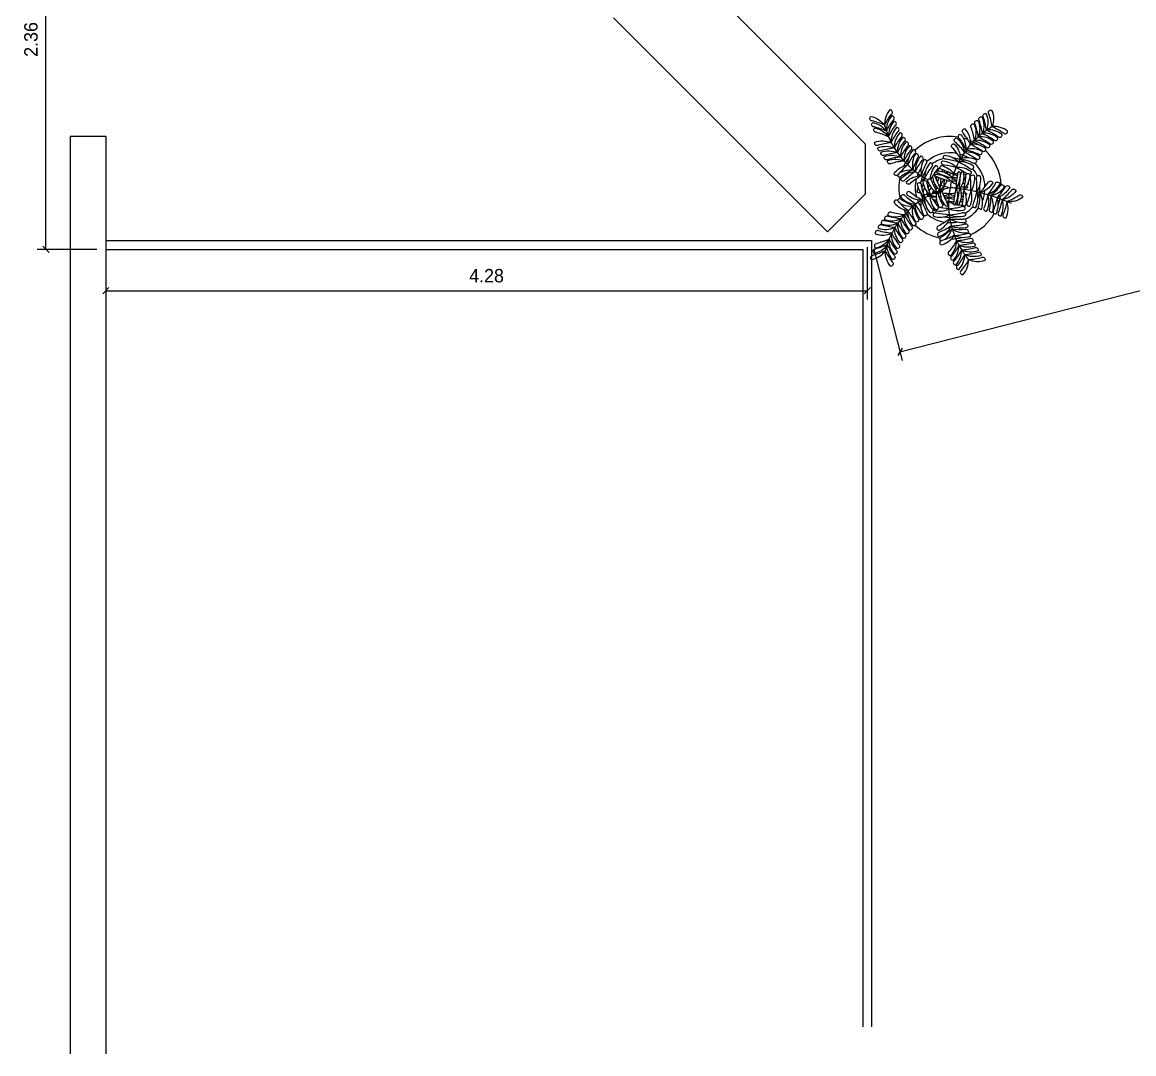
# Model space of a CAD drawing. Header units: millimetres. Extents: x 290.7 to 367.8, y 729.2 to 750.9.
# Drawn here: x 355.29 to 361.53, y 738.28 to 744.07 of the extents above; entities that cross this region are included whole.
import ezdxf

# ---------------------------------------------------------------- set-up
doc = ezdxf.new("R2010")
doc.units = ezdxf.units.MM
doc.header["$PDMODE"] = 35
for name, color, linetype in [('cota', 24, 'Continuous'), ('LAYOUT', 4, 'Continuous'), ('VEGET', 64, 'Continuous'), ('VEGET_I', 62, 'Continuous')]:
    doc.layers.add(name, color=color, linetype=linetype)
doc.styles.add('STYLUS', font='stylu.ttf')
doc.dimstyles.new('DIM50', dxfattribs={"dimscale": 0.5, "dimtxt": 0.15, "dimasz": 0.07, "dimexe": 0.1, "dimexo": 0.1, "dimgap": 0.09, "dimtad": 1, "dimzin": 4, "dimdsep": 46, "dimtxsty": 'STYLUS', "dimblk1": 'OBLIQUE', "dimblk2": 'OBLIQUE', "dimsah": 1, "dimcen": 0.09, "dimclrd": 24, "dimclre": 24, "dimclrt": 2, "dimadec": 0, "dimazin": 0, "dimtfac": 1, "dimtmove": 2, "dimatfit": 3, "dimldrblk": 'OBLIQUE', "dimfxl": 0, "dimtolj": 1, "dimtzin": 0, "dimarcsym": 0})

# ---------------------------------------------------------------- blocks, each defined once
blk = doc.blocks.new('VASO PLANTA')
at = {"layer": 'VEGET'}
for points in [[(-0.3508, 0.3583, -0.044205), (-0.3757, 0.4276, 0.765812), (-0.4, 0.4349, 0.192696)], [(0.3543, 0.3574, 0.044205), (0.3794, 0.4266, -0.765812), (0.4037, 0.4338, -0.192696)], [(-0.2848, 0.3352, -0.044205), (-0.3097, 0.4045, 0.765812), (-0.334, 0.4117, 0.192696)], [(-0.2524, 0.3218, -0.044205), (-0.2385, 0.3941, 0.765812), (-0.2557, 0.4127, 0.192696)], [(-0.2204, 0.3042, -0.044205), (-0.2065, 0.3765, 0.765812), (-0.2237, 0.3952, 0.192696)], [(-0.196, 0.2867, -0.044205), (-0.1821, 0.359, 0.765812), (-0.1993, 0.3776, 0.192696)], [(0.1996, 0.286, 0.044205), (0.1859, 0.3584, -0.765812), (0.2031, 0.3769, -0.192696)], [(0.2254, 0.3028, 0.044205), (0.2117, 0.3751, -0.765812), (0.2289, 0.3937, -0.192696)], [(0.2558, 0.3211, 0.044205), (0.2421, 0.3934, -0.765812), (0.2593, 0.412, -0.192696)], [(0.2898, 0.3355, 0.044205), (0.3149, 0.4048, -0.765812), (0.3392, 0.412, -0.192696)], [(0.3205, 0.3472, 0.044205), (0.3456, 0.4164, -0.765812), (0.3699, 0.4236, -0.192696)], [(-0.3508, 0.3583, 0.044205), (-0.4129, 0.3188, -0.765812), (-0.4366, 0.328, -0.192696)], [(-0.2845, 0.3362, 0.044205), (-0.3466, 0.2967, -0.765812), (-0.3702, 0.3059, -0.192696)], [(-0.2524, 0.3218, 0.044205), (-0.3146, 0.2823, -0.765812), (-0.3382, 0.2914, -0.192696)], [(-0.172, 0.2685, -0.044205), (-0.1581, 0.3407, 0.765812), (-0.1753, 0.3594, 0.192696)], [(-0.1496, 0.2495, -0.044205), (-0.1357, 0.3218, 0.765812), (-0.1529, 0.3404, 0.192696)], [(0.1528, 0.2491, 0.044205), (0.1391, 0.3214, -0.765812), (0.1563, 0.34, -0.192696)], [(0.1753, 0.268, 0.044205), (0.1615, 0.3403, -0.765812), (0.1788, 0.3589, -0.192696)], [(0.2558, 0.3211, -0.044205), (0.3178, 0.2814, 0.765812), (0.3415, 0.2905, 0.192696)], [(0.2898, 0.3355, -0.044205), (0.3519, 0.2959, 0.765812), (0.3755, 0.305, 0.192696)], [(0.3205, 0.3472, -0.044205), (0.3825, 0.3075, 0.765812), (0.4062, 0.3166, 0.192696)], [(0.3543, 0.3574, -0.044205), (0.4163, 0.3177, 0.765812), (0.44, 0.3268, 0.192696)], [(-0.2204, 0.3042, 0.044205), (-0.2825, 0.2647, -0.765812), (-0.3062, 0.2739, -0.192696)], [(-0.196, 0.2867, 0.044205), (-0.2581, 0.2472, -0.765812), (-0.2818, 0.2563, -0.192696)], [(0.1996, 0.286, -0.044205), (0.2616, 0.2464, 0.765812), (0.2853, 0.2554, 0.192696)], [(0.2254, 0.3028, -0.044205), (0.2874, 0.2631, 0.765812), (0.3111, 0.2722, 0.192696)], [(-0.1496, 0.2495, 0.044205), (-0.2117, 0.21, -0.765812), (-0.2354, 0.2191, -0.192696)], [(0.1528, 0.2491, -0.044205), (0.2148, 0.2094, 0.765812), (0.2385, 0.2185, 0.192696)], [(-0.2956, -0.0431, -0.044205), (-0.3563, -0.0014, 0.765812), (-0.3803, -0.0097, 0.192696)], [(-0.374, -0.0884, -0.044205), (-0.4347, -0.0467, 0.765812), (-0.4586, -0.055, 0.192696)], [(-0.3483, -0.0712, -0.044205), (-0.409, -0.0295, 0.765812), (-0.4329, -0.0378, 0.192696)], [(-0.322, -0.0566, -0.044205), (-0.3827, -0.0149, 0.765812), (-0.4066, -0.0232, 0.192696)], [(-0.2956, -0.0431, 0.044205), (-0.2843, -0.1159, -0.765812), (-0.3021, -0.1339, -0.192696)], [(-0.4029, -0.1104, -0.044205), (-0.4636, -0.0687, 0.765812), (-0.4875, -0.077, 0.192696)], [(-0.4029, -0.1104, 0.044205), (-0.3916, -0.1831, -0.765812), (-0.4094, -0.2011, -0.192696)], [(-0.374, -0.0884, 0.044205), (-0.3626, -0.1612, -0.765812), (-0.3805, -0.1792, -0.192696)], [(-0.3483, -0.0712, 0.044205), (-0.3369, -0.144, -0.765812), (-0.3548, -0.162, -0.192696)], [(0.2663, -0.1467, -0.044205), (0.2297, -0.2107, 0.765812), (0.24, -0.2338, 0.192696)], [(0.2663, -0.1467, 0.044205), (0.3379, -0.1295, -0.765812), (0.3573, -0.1457, -0.192696)], [(0.2861, -0.1687, 0.044205), (0.3577, -0.1514, -0.765812), (0.3771, -0.1677, -0.192696)], [(0.3054, -0.1918, 0.044205), (0.377, -0.1745, -0.765812), (0.3964, -0.1908, -0.192696)], [(0.3054, -0.1918, -0.044205), (0.2689, -0.2557, 0.765812), (0.2791, -0.2789, 0.192696)], [(0.3241, -0.2153, -0.044205), (0.2876, -0.2792, 0.765812), (0.2978, -0.3024, 0.192696)], [(0.3431, -0.2465, -0.044205), (0.3066, -0.3104, 0.765812), (0.3168, -0.3336, 0.192696)], [(0.3241, -0.2153, 0.044205), (0.3957, -0.198, -0.765812), (0.4151, -0.2143, -0.192696)], [(0.3431, -0.2465, 0.044205), (0.4147, -0.2292, -0.765812), (0.4341, -0.2455, -0.192696)], [(-0.0781, -0.3273, -0.044205), (-0.1486, -0.3063, 0.765812), (-0.1689, -0.3216, 0.192696)], [(-0.0672, -0.3003, -0.044205), (-0.1378, -0.2794, 0.765812), (-0.158, -0.2946, 0.192696)], [(-0.0672, -0.3003, 0.044205), (-0.016, -0.3532, -0.765812), (-0.0202, -0.3782, -0.192696)], [(-0.0781, -0.3273, 0.044205), (-0.0449, -0.393, -0.765812), (-0.0563, -0.4156, -0.192696)]]:
    blk.add_lwpolyline(points, format="xyb", close=True, dxfattribs=at)
for points in [[(-0.3169, 0.3478, -0.041958), (-0.3403, 0.4136, 0.765812), (-0.3645, 0.4209, 0.173473), (-0.3226, 0.3499, -0.044205)], [(-0.3149, 0.3473, 0.04372), (-0.3763, 0.3082, -0.765812), (-0.4, 0.3173, -0.188525), (-0.3162, 0.3477, 0.044205)], [(-0.1715, 0.268, 0.043736), (-0.233, 0.2289, -0.765812), (-0.2566, 0.2381, -0.190158), (-0.172, 0.2685, 0.044205)], [(-0.0685, 0.2868, 0.561777), (-0.0781, 0.3071, 0.142414), (-0.1193, 0.2525, -0.044205)], [(-0.0596, 0.2725, 0.362814), (-0.0685, 0.2868, 0.192696)], [(0.0629, 0.2724, -0.38977), (0.073, 0.287, -0.192696)], [(0.1004, 0.2614, 0.017186), (0.0793, 0.2808, -0.765812), (0.0834, 0.3058, -0.142118), (0.1244, 0.2513, 0.044205)], [(0.0867, 0.2743, -0.023028), (0.092, 0.2644, 0.044205)], [(0.1748, 0.2676, -0.043736), (0.2361, 0.2283, 0.765812), (0.2598, 0.2374, 0.190158), (0.1753, 0.268, -0.044205)], [(-0.2079, 0.1888, -0.217014), (-0.2114, 0.1991, -0.101631), (-0.1686, 0.2235, 0.044205)], [(0.2124, 0.1867, 0.231781), (0.2164, 0.1975, 0.103844), (0.1727, 0.2224, -0.044205)], [(-0.2974, 0.0457, 0.561777), (-0.3198, 0.045, 0.142414), (-0.2863, -0.0146, -0.044205)], [(-0.2807, 0.0481, 0.362814), (-0.2974, 0.0457, 0.192696)], [(-0.2857, 0.0109, -0.009373), (-0.291, 0.0256, 0.765812)], [(-0.291, 0.0256, 0.019255), (-0.2851, 0.0182, -0.044205)], [(-0.3214, -0.0562, 0.043736), (-0.3101, -0.1282, -0.765812), (-0.328, -0.1462, -0.190158), (-0.322, -0.0566, 0.044205)], [(0.2783, -0.0857, 0.019255), (0.2865, -0.0809, 0.293091), (0.2996, -0.0644, 0.362814), (0.2849, -0.0562, -0.044205)], [(-0.2633, -0.1213, -0.217014), (-0.2742, -0.1203, -0.101631), (-0.2794, -0.0714, 0.044205)], [(0.2705, -0.1097, 0.026609), (0.307, -0.0845, -0.765812), (0.3307, -0.0936, -0.150529), (0.265, -0.1233, 0.044205)], [(0.2082, -0.2083, 0.217014), (0.2187, -0.2112, 0.101631), (0.2411, -0.1674, -0.044205)], [(0.2857, -0.1682, -0.043736), (0.2494, -0.2314, 0.765812), (0.2597, -0.2546, 0.190158), (0.2861, -0.1687, -0.044205)], [(-0.1459, -0.2557, 0.217014), (-0.1463, -0.2666, 0.101631), (-0.0985, -0.2783, -0.044205)], [(-0.0304, -0.2944, 0.024087), (0.002, -0.3182, -0.765812), (0.001, -0.3436, -0.148112), (-0.0477, -0.292, 0.044205)], [(-0.0164, -0.2956, 0.019679), (-0.0098, -0.3026, 0.099242), (0.0034, -0.3116, 0.051682), (0.0093, -0.3116, 0.352205), (0.0141, -0.2959)]]:
    blk.add_lwpolyline(points, format="xyb", dxfattribs=at)
for centre, radius, start, end in [((-0.4768, -0.1149), 0.4897, 63.10087, 75.09225), ((-0.4768, -0.1149), 0.4897, 58.87295, 62.90498), ((0.479, -0.1162), 0.4897, 104.75549, 131.76921), ((-0.4768, -0.1149), 0.4897, 46.69243, 58.65813), ((-0.0926, -0.4892), 0.4897, 114.5353, 121.47279), ((-0.0926, -0.4892), 0.4897, 113.1073, 114.49341), ((-0.0926, -0.4892), 0.4897, 125.073, 129.31985), ((-0.0926, -0.4892), 0.4897, 121.50868, 125.073), ((0.0013, -0.0086), 0.2876, 339.4148, 344.45214), ((-0.0826, -0.4911), 0.4897, 37.62843, 47.98694), ((-0.0826, -0.4911), 0.4897, 34.02821, 37.59254), ((-0.0826, -0.4911), 0.4897, 29.78136, 33.81339), ((-1.0708, 0.089), 1.0765, 335.81604, 339.44659)]:
    blk.add_arc(centre, radius, start, end, dxfattribs=at)
at = {"layer": 'VEGET', "color": 251}
for start, end in [(114.78631, 126.19658), (108.2342, 109.70703), (77.63082, 102.21692), (69.83027, 71.61354), (53.41537, 64.63853), (136.66556, 168.63179), (174.64907, 176.1219), (181.20119, 192.61145)]:
    blk.add_arc((0.0013, -0.0086), 0.2876, start, end, dxfattribs=at)
at = {"layer": 'VEGET', "color": 252}
for start, end in [(350.46942, 42.75762), (203.08044, 239.23733), (326.48976, 336.4965), (272.56394, 316.02078), (249.70631, 260.19107), (263.68527, 266.48138)]:
    blk.add_arc((0.0013, -0.0086), 0.2876, start, end, dxfattribs=at)
at = {"layer": 'VEGET_I'}
for points in [[(-0.1256, 0.2295, -0.026571), (-0.0957, 0.2622, 0.765812)], [(-0.1193, 0.2525, 0.048939), (-0.1256, 0.2295, -0.044205)], [(-0.0887, 0.2646, 0.136656), (-0.0999, 0.1999, -0.044205)], [(-0.0999, 0.1999, -0.044205), (-0.0642, 0.2643, 0.186519), (-0.0596, 0.2725, 0.192696)], [(-0.0957, 0.2622, -0.009373), (-0.0844, 0.273, 0.765812)], [(-0.0844, 0.273, 0.019255), (-0.0887, 0.2646, -0.044205)], [(-0.0844, 0.273, -0.008239), (-0.0741, 0.2821, 0.14266), (-0.0685, 0.2868, 0.192696)], [(0.103, 0.1996, 0.044205), (0.0674, 0.2641, -0.186519), (0.0629, 0.2724, -0.192696)], [(0.092, 0.2644, -0.136656), (0.103, 0.1996, 0.044205)], [(0.1307, 0.2281, 0.026999), (0.1004, 0.2614, -0.765812)], [(0.1244, 0.2513, -0.049229), (0.1307, 0.2281, 0.044205)], [(-0.1256, 0.2295, 0.044205), (-0.1878, 0.19, -0.47059), (-0.2079, 0.1888, -0.101631)], [(-0.1686, 0.2235, -0.089316), (-0.1256, 0.2295, 0.044205)], [(0.1727, 0.2224, 0.087109), (0.1307, 0.2281, -0.044205)], [(0.1307, 0.2281, -0.044205), (0.1928, 0.1884, 0.45353), (0.2124, 0.1867, 0.192696)], [(-0.0544, 0.1329, 0.043212), (-0.115, 0.0941, -0.765812), (-0.1387, 0.1033, -0.188559), (-0.0549, 0.1337, 0.044205)], [(-0.0544, 0.1329, -0.043212), (0.015, 0.152, 0.765812), (0.024, 0.1757, 0.189039), (-0.0548, 0.1336, -0.044205)], [(-0.038, 0.1025, -0.040373), (0.027, 0.12, 0.765812), (0.036, 0.1437, 0.178223), (-0.0394, 0.1055, -0.044205)], [(-0.0234, 0.12, 0.000464), (-0.0241, 0.1201, -0.582651), (-0.0373, 0.1388, -0.07346)], [(-0.0249, 0.1589, -0.375335), (-0.0211, 0.1758, -0.047205), (0.0015, 0.1709, 0.044205)], [(-0.0249, 0.1426, -0.056536), (0.0014, 0.1344, 0.044205)], [(0.0278, 0.1425, 0.016318), (0.0015, 0.1493, -0.765812)], [(0.0279, 0.1589, -0.080461), (0.0577, 0.1335, 0.044205)], [(0.0572, 0.1327, 0.010847), (0.0402, 0.1387, -0.765812)], [(0.0572, 0.1327, -0.043212), (0.1178, 0.0938, 0.765812), (0.1415, 0.1029, 0.188559), (0.0577, 0.1335, -0.044205)], [(-0.1506, -0.003, -0.043212), (-0.1404, 0.0683, 0.765812), (-0.1585, 0.086, 0.189039), (-0.1515, -0.0031, -0.044205)], [(-0.1096, 0.0832, 0.310051), (-0.1244, 0.0842, 0.178223), (-0.1195, -0.0002, -0.044205)], [(-0.0624, 0.0891, 0.026809), (-0.0993, 0.0639, -0.765812), (-0.1229, 0.073, -0.190001), (-0.0384, 0.1034, 0.044205)], [(-0.0212, 0.0648, 0.042968), (-0.0875, 0.0378, -0.765812), (-0.1091, 0.051, -0.187469), (-0.0217, 0.0659, 0.044205)], [(-0.0994, 0.0636, 0.01476), (-0.099, 0.0564, -0.044205)], [(-0.0778, 0.0642, -0.001358), (-0.0777, 0.0665, 0.23858), (-0.0793, 0.0782, 0.192696)], [(-0.0664, 0.0754, 0.55151), (-0.0748, 0.0714, 0.014416), (-0.0746, 0.0651, 0.055396)], [(-0.0657, 0.0785, -0.000915), (-0.067, 0.0792, -0.304303), (-0.0691, 0.0849, -0.228818)], [(-0.0502, 0.0683, 0.012353), (-0.0516, 0.0893, 0.702056), (-0.0618, 0.0907, 0.056992), (-0.068, 0.0664, 0.055396)], [(-0.0626, 0.089, -0.000303), (-0.0624, 0.089, -0.055396)], [(-0.0381, 0.1028, 0.011778), (-0.0553, 0.0933, -0.765812)], [(-0.0515, 0.0877, -0.017637), (-0.0439, 0.0861, -0.055396)], [(-0.0461, 0.0684, -0.002748), (-0.0503, 0.0704, -0.304303)], [(-0.0472, 0.1034, -0.367712), (-0.0402, 0.1189, -0.023207), (-0.0295, 0.115, 0.044205)], [(-0.0298, 0.0673, 0.014432), (-0.0313, 0.0917, 0.702056), (-0.0415, 0.0931, 0.058247), (-0.0477, 0.0684, 0.055396)], [(-0.0399, 0.095, -0.128217), (-0.0451, 0.0991, -0.023207)], [(-0.0117, 0.0838, 0.012832), (-0.0314, 0.0923, -0.213964)], [(-0.0305, 0.082, -0.031165), (-0.0181, 0.0763, -0.055396)], [(-0.0214, 0.0653, -0.039819), (0.0385, 0.0938, 0.765812), (0.0431, 0.1188, 0.173659), (-0.023, 0.0693, -0.044205)], [(-0.0176, 0.1092, -0.046951), (0.0014, 0.0964, 0.044205)], [(-0.0136, 0.0441, 0.053322), (0.0698, 0.079, 0.702056), (0.0669, 0.089, 0.218681), (-0.0144, 0.0465, 0.055396)], [(-0.0102, 0.0716, -0.032659), (0.0013, 0.063, -0.055396)], [(0.0204, 0.1092, 0.011816), (0.0014, 0.1145, -0.765812)], [(0.0129, 0.0716, 0.007775), (0.0014, 0.0775, -0.765812)], [(0.0145, 0.0838, -0.020159), (0.0208, 0.0762, 0.044205)], [(0.0262, 0.1199, -0.016225), (0.0324, 0.1149, 0.044205)], [(0.0479, 0.099, -0.012099), (0.0653, 0.0889, 0.765812)], [(0.0644, 0.0672, 0.031921), (0.0488, 0.0683, -0.044205)], [(0.0719, 0.0848, -0.022047), (0.102, 0.0636, 0.765812), (0.1256, 0.0727, 0.171463), (0.05, 0.1032, -0.044205)], [(0.0546, -0.0209, -0.053322), (0.0855, 0.064, -0.702056), (0.0956, 0.0616, -0.218681), (0.057, -0.0217, -0.055396)], [(0.085, 0.0627, 0.016253), (0.0773, 0.0649, -0.044205)], [(-0.291, 0.0256, -0.008239), (-0.2952, 0.0387, 0.14266), (-0.2974, 0.0457, 0.192696)], [(-0.2677, -0.0296, -0.026571), (-0.2857, 0.0109, 0.765812)], [(-0.2851, 0.0182, 0.136656), (-0.2302, -0.0179, -0.044205)], [(-0.2302, -0.0179, -0.044205), (-0.275, 0.0406, 0.186519), (-0.2807, 0.0481, 0.192696)], [(-0.1163, -0.0001, -0.035554), (-0.1081, 0.0586, 0.765812)], [(-0.0137, 0.0444, -0.054708), (-0.0974, 0.0046, -0.702056), (-0.1029, 0.0133, -0.225817), (-0.014, 0.0451, -0.055396)], [(-0.0951, 0.0343, 0.023461), (-0.0915, 0.0233, -0.044205)], [(-0.091, -0.0281, -0.065659), (-0.0762, 0.0002, 0.044205)], [(-0.085, 0.0091, 0.020897), (-0.0798, 0.0003, -0.044205)], [(-0.0779, 0.0322, -0.006135), (-0.0781, 0.0424, 0.23858)], [(-0.0749, 0.0002, 0.017363), (-0.0771, -0.0287, -0.091156)], [(-0.0755, 0.0002, -0.007355), (-0.0767, 0.0124, 0.23858)], [(-0.0688, 0.0467, 0.022251), (-0.068, 0.037, 0.055396)], [(-0.0636, 0.018, 0.046881), (-0.0555, -0.0009, 0.055396)], [(-0.053, -0.0011, 0.014868), (-0.0507, 0.0241, 0.702056)], [(-0.0499, 0.0429, 0.006974), (-0.0499, 0.0547, 0.702056)], [(-0.0486, 0.0552, 0.027174), (-0.0481, 0.0433, 0.055396)], [(-0.0451, 0.0268, 0.071588), (-0.0331, -0.0021, 0.055396)], [(-0.0331, -0.0021, 0.021865), (-0.0299, 0.0349, 0.702056)], [(-0.0093, 0.0527, -0.0139), (-0.0312, 0.0615, -0.304303)], [(-0.0296, 0.0456, 0.009673), (-0.0296, 0.0621, 0.702056)], [(-0.0296, 0.0592, -0.045164), (-0.0129, 0.0485, -0.055396)], [(0.0092, 0.0255, -0.02164), (-0.0256, 0.0373, -0.702056)], [(-0.0092, 0.0455, -0.061935), (0.0092, 0.0255, -0.055396)], [(0.0162, 0.0441, -0.009219), (0.0013, 0.0489, -0.304303)], [(0.0466, 0.0231, 0.085919), (0.0092, 0.0255, 0.055396)], [(0.0092, 0.0255, 0.021874), (0.0415, 0.0072, 0.702056)], [(0.012, 0.0526, -0.018209), (0.0171, 0.0465, -0.055396)], [(0.0163, 0.0444, 0.021253), (0.0478, 0.0266, 0.702056)], [(0.0537, 0.0424, 0.085162), (0.0166, 0.0451, 0.055396)], [(0.0339, 0.0614, -0.015304), (0.0578, 0.0524, 0.765812)], [(0.0525, 0.0018, 0.004757), (0.0599, -0.0016, 0.702056)], [(0.0658, 0.0167, 0.005884), (0.0634, 0.0177, 0.055396)], [(0.064, 0.0188, 0.001397), (0.0662, 0.0178, 0.702056)], [(0.0729, 0.0357, 0.003136), (0.0717, 0.0363, 0.055396)], [(0.0743, 0.0452, -0.001443), (0.0765, 0.0442, 0.765812)], [(0.0761, -0.0278, 0.039819), (0.1018, 0.0334, -0.765812), (0.1265, 0.0392, -0.173659), (0.0802, -0.0292, 0.044205)], [(0.09, 0.0019, 0.023932), (0.0815, 0.0081, 0.055396)], [(0.0829, 0.0107, 0.00583), (0.0922, 0.0072, 0.702056)], [(0.0973, 0.0205, 0.021846), (0.0896, 0.0263, 0.055396)], [(0.0924, 0.0358, 0.188259), (0.1018, 0.0342, 0.037112)], [(0.1122, 0.0458, 0.095136), (0.1118, 0.0507, 0.037112), (0.0955, 0.0589, -0.044205)], [(0.1141, -0.0426, 0.040373), (0.1285, 0.0231, -0.765812), (0.1518, 0.0333, -0.178223), (0.1171, -0.0439, 0.044205)], [(0.1451, -0.0575, 0.043212), (0.161, 0.0127, -0.765812), (0.1842, 0.0228, -0.189039), (0.1459, -0.0579, 0.044205)], [(-0.2863, -0.0146, 0.048939), (-0.2677, -0.0296, -0.044205)], [(-0.2794, -0.0714, -0.089316), (-0.2677, -0.0296, 0.044205)], [(-0.2677, -0.0296, 0.044205), (-0.2563, -0.1023, -0.47059), (-0.2633, -0.1213, -0.101631)], [(-0.1506, -0.003, 0.043212), (-0.1394, -0.0741, -0.765812), (-0.1572, -0.0921, -0.188812), (-0.1515, -0.003, 0.044205)], [(-0.1166, -0.0001, 0.043533), (-0.1053, -0.0717, -0.765812), (-0.1232, -0.0897, -0.190001), (-0.1172, -0.0001, 0.044205)], [(-0.0981, -0.0807, -0.091774), (-0.0937, -0.0364, 0.044205)], [(-0.0049, -0.0619, 0.050837), (-0.0901, -0.0483, 0.702056), (-0.0929, -0.0582, 0.208079), (-0.0057, -0.0669, 0.055396)], [(-0.0023, -0.042, 0.052104), (-0.0895, -0.0278, 0.702056), (-0.0924, -0.0377, 0.213937), (-0.0028, -0.0457, 0.055396)], [(-0.0775, -0.0446, 0.002726), (-0.0775, -0.0492, -0.091156)], [(-0.0681, -0.0501, -0.005382), (-0.068, -0.0477, -0.055396)], [(-0.0653, -0.0299, -0.070796), (-0.0541, -0.001, -0.055396)], [(-0.0533, -0.0011, -0.018247), (-0.05, -0.0319, -0.702056)], [(-0.0492, -0.0512, -0.000824), (-0.0491, -0.0526, -0.702056)], [(-0.0477, -0.0528, -0.003383), (-0.0477, -0.0513, -0.055396)], [(-0.0451, -0.0327, -0.075119), (-0.0331, -0.0021, -0.055396)], [(-0.0331, -0.0021, -0.019771), (-0.0296, -0.0355, -0.702056)], [(-0.0288, -0.0513, -0.002951), (-0.0287, -0.0563, -0.702056)], [(-0.0028, -0.0457, 0.126868), (0.0802, -0.067, 0.706395), (0.0893, -0.0547, 0.085319), (0.0864, -0.053, 0.054345), (-0.0023, -0.042)], [(0.0161, -0.0546, 0.004912), (0.0129, -0.0623, 0.702056)], [(0.0356, -0.0148, 0.018633), (0.0212, -0.043, 0.702056)], [(0.0324, -0.0637, 0.007476), (0.0333, -0.0605, 0.055396)], [(0.0353, -0.0612, 0.001673), (0.0342, -0.0639, 0.702056)], [(0.0363, -0.0449, 0.068831), (0.0356, -0.0148, 0.055396)], [(0.0549, -0.021, 0.016154), (0.0423, -0.0455, 0.702056)], [(0.0564, -0.0471, 0.058916), (0.0556, -0.0212, 0.055396)], [(0.0756, -0.0276, -0.013341), (0.0694, -0.049, 0.009168)], [(0.0715, -0.0067, 0.0079), (0.084, -0.0116, 0.702056)], [(0.0743, -0.1205, 0.352236), (0.0886, -0.1288, 0.190001), (0.115, -0.0429, -0.044205)], [(0.0803, -0.0509, 0.047452), (0.0767, -0.028, -0.044205)], [(0.1144, -0.0427, -0.043303), (0.0785, -0.1053, 0.765812)], [(0.0962, -0.0152, 0.312991), (0.1004, -0.0106, 0.052452)], [(0.1451, -0.0575, -0.043212), (0.1093, -0.1199, 0.765812), (0.1195, -0.1431, 0.188812), (0.146, -0.0578, -0.044205)], [(0.2849, -0.0562, 0.186519), (0.2769, -0.0612, -0.044205), (0.2142, -0.0998, 0.136656), (0.2783, -0.0857, 0.293091)], [(-0.0157, -0.1244, -0.041957), (-0.0826, -0.1042, 0.765812), (-0.1028, -0.1195, 0.18367), (-0.0161, -0.1264, -0.044205)], [(-0.077, -0.0655, 0.003527), (-0.0767, -0.0714, -0.132351), (-0.0762, -0.0782, -0.192696)], [(-0.0653, -0.08, -0.026563), (-0.0673, -0.0685, -0.055396)], [(-0.0492, -0.0717, -0.005553), (-0.0495, -0.0812, -0.702056)], [(-0.0448, -0.0827, -0.024989), (-0.0468, -0.0719, -0.055396)], [(-0.0299, -0.0942, -0.873192), (-0.0404, -0.097, -0.228818)], [(-0.0288, -0.0717, -0.007299), (-0.0292, -0.0841, -0.702056)], [(-0.0157, -0.1244, 0.041957), (0.0542, -0.1237, -0.765812), (0.0694, -0.144, -0.183954), (-0.016, -0.1264, 0.044205)], [(-0.0085, -0.085, 0.044205), (0.064, -0.0978, -0.765812), (0.0753, -0.1206, -0.192696), (-0.0085, -0.085, 0.044205)], [(0.0015, -0.0939, 0.004581), (-0.0008, -0.1013, 0.702056), (0.0082, -0.1064, 0.014424), (0.0124, -0.1016, 0.055396)], [(0.0094, -0.0713, 0.010447), (0.0034, -0.088, 0.702056)], [(0.0193, -0.1057, 0.000531), (0.019, -0.1065, 0.702056), (0.028, -0.1116, 0.00358), (0.0291, -0.1104, 0.055396)], [(0.0196, -0.0915, 0.031025), (0.0263, -0.0796, 0.055396)], [(0.0278, -0.0802, 0.007534), (0.0235, -0.0923, 0.702056)], [(0.0405, -0.0951, 0.027613), (0.0463, -0.0844, 0.055396)], [(0.0559, -0.0855, -0.006227), (0.0517, -0.095, 0.033373), (0.0506, -0.0965, 0.192696)], [(0.053, -0.0661, 0.002758), (0.0533, -0.0649, 0.055396)], [(0.0635, -0.0662, -0.0009), (0.063, -0.0676, 0.009168)], [(0.0733, -0.0994, 0.030936), (0.0775, -0.0849, -0.044205)], [(0.0798, -0.0708, 0.007699), (0.0802, -0.067, -0.044205)], [(0.245, -0.1241, -0.044205), (0.2084, -0.1881, 0.47059), (0.2082, -0.2083, 0.101631)], [(0.2411, -0.1674, 0.089316), (0.245, -0.1241, -0.044205)], [(0.245, -0.1241, 0.017575), (0.2705, -0.1097, -0.765812)], [(0.265, -0.1233, -0.040978), (0.245, -0.1241, 0.044205)], [(-0.0229, -0.1575, -0.04223), (-0.0903, -0.1373, 0.765812), (-0.1105, -0.1525, 0.184614), (-0.0234, -0.1594, -0.044205)], [(-0.0555, -0.2723, -0.044205), (-0.1261, -0.2513, 0.47059), (-0.1459, -0.2557, 0.192696)], [(-0.0447, -0.2366, 0.136225), (-0.0164, -0.2956, 0.131385)], [(-0.0447, -0.2366, 0.044205), (0.0072, -0.2888, -0.19627), (0.0141, -0.2959, -0.192696)], [(-0.0985, -0.2783, 0.089316), (-0.0555, -0.2723, -0.044205)], [(-0.0555, -0.2723, 0.020097), (-0.0304, -0.2944, -0.765812)], [(-0.0477, -0.292, -0.043346), (-0.0555, -0.2723, 0.044205)]]:
    blk.add_lwpolyline(points, format="xyb", dxfattribs=at)
for points in [[(-0.09, 0.1868, -0.044205), (-0.0433, 0.2437, 0.765812), (-0.0495, 0.2682, 0.192696)], [(0.093, 0.1865, 0.044205), (0.0465, 0.2435, -0.765812), (0.0527, 0.2681, -0.192696)], [(-0.0999, 0.1999, 0.044205), (-0.1682, 0.1723, -0.765812), (-0.1897, 0.1855, -0.192696)], [(-0.066, 0.1521, -0.044205), (-0.0248, 0.2132, 0.765812), (-0.0333, 0.237, 0.192696)], [(0.0689, 0.152, 0.044205), (0.0279, 0.2131, -0.765812), (0.0364, 0.237, -0.192696)], [(0.103, 0.1996, -0.044205), (0.1711, 0.1718, 0.765812), (0.1928, 0.185, 0.192696)], [(-0.09, 0.1868, 0.044205), (-0.1521, 0.1473, -0.765812), (-0.1758, 0.1564, -0.192696)], [(-0.066, 0.1521, 0.044205), (-0.1342, 0.1245, -0.765812), (-0.1558, 0.1378, -0.192696)], [(0.0689, 0.152, -0.044205), (0.1371, 0.1242, 0.765812), (0.1587, 0.1374, 0.192696)], [(0.093, 0.1865, -0.044205), (0.1551, 0.1469, 0.765812), (0.1787, 0.156, 0.192696)], [(-0.2143, -0.0141, -0.044205), (-0.2477, 0.0515, 0.765812), (-0.2727, 0.0557, 0.192696)], [(-0.1729, -0.0059, -0.044205), (-0.2124, 0.0563, 0.765812), (-0.2377, 0.058, 0.192696)], [(0.0356, -0.0148, -0.055396), (0.0674, 0.0735, -0.702056), (0.0775, 0.0712, -0.228818)], [(-0.2302, -0.0179, 0.044205), (-0.2322, -0.0915, -0.765812), (-0.2531, -0.106, -0.192696)], [(-0.2143, -0.0141, 0.044205), (-0.203, -0.0868, -0.765812), (-0.2208, -0.1048, -0.192696)], [(-0.1729, -0.0059, 0.044205), (-0.1749, -0.0795, -0.765812), (-0.1957, -0.094, -0.192696)], [(-0.0049, -0.0619, -0.055396), (0.0883, -0.0727, -0.702056), (0.0883, -0.083, -0.228818)], [(0.1649, -0.0682, 0.044205), (0.224, -0.0242, -0.765812), (0.2482, -0.0316, -0.192696)], [(0.2007, -0.0906, 0.044205), (0.2553, -0.0412, -0.765812), (0.2801, -0.0463, -0.192696)], [(-0.0085, -0.085, -0.044205), (-0.0817, -0.0771, 0.765812), (-0.0988, -0.0958, 0.192696)], [(0.1649, -0.0682, -0.044205), (0.1406, -0.1377, 0.765812), (0.1548, -0.1586, 0.192696)], [(0.2007, -0.0906, -0.044205), (0.1641, -0.1545, 0.765812), (0.1744, -0.1777, 0.192696)], [(0.2142, -0.0998, -0.044205), (0.1898, -0.1693, 0.765812), (0.2041, -0.1903, 0.192696)], [(-0.0277, -0.1755, -0.044205), (-0.1009, -0.1676, 0.765812), (-0.118, -0.1863, 0.192696)], [(-0.0277, -0.1755, 0.044205), (0.0287, -0.2229, -0.765812), (0.027, -0.2482, -0.192696)], [(-0.023, -0.1577, 0.044205), (0.0506, -0.1573, -0.765812), (0.0658, -0.1776, -0.192696)], [(-0.0447, -0.2366, -0.044205), (-0.1179, -0.2287, 0.765812), (-0.1351, -0.2474, 0.192696)], [(-0.0396, -0.2201, -0.044205), (-0.1102, -0.1991, 0.765812), (-0.1304, -0.2144, 0.192696)], [(-0.0396, -0.2201, 0.044205), (0.0209, -0.262, -0.765812), (0.0217, -0.2873, -0.192696)]]:
    blk.add_lwpolyline(points, format="xyb", close=True, dxfattribs=at)
for centre, radius, start, end in [((-0.4768, -0.1149), 0.4897, 44.6994, 46.69243), ((-0.4768, -0.1149), 0.4897, 40.06532, 44.51606), ((-0.4768, -0.1149), 0.4897, 38.03158, 39.93164), ((0.479, -0.1162), 0.4897, 139.9161, 141.81616), ((0.479, -0.1162), 0.4897, 135.33168, 139.78242), ((0.479, -0.1162), 0.4897, 131.76921, 135.33168), ((-0.4768, -0.1149), 0.4897, 33.05495, 37.9709), ((-0.4768, -0.1149), 0.4897, 25.47061, 33.03291), ((0.479, -0.1162), 0.4897, 146.81483, 151.78743), ((0.479, -0.1162), 0.4897, 141.87684, 146.79279), ((-0.4768, -0.1149), 0.4897, 12.5407, 24.43883), ((0.479, -0.1162), 0.4897, 154.72281, 156.27799), ((-0.0926, -0.4892), 0.4897, 78.95558, 99.44778), ((0.479, -0.1162), 0.4897, 163.2567, 167.30704), ((0.479, -0.1162), 0.4897, 159.42954, 163.17542), ((-0.0926, -0.4892), 0.4897, 111.11428, 113.1073), ((-0.0926, -0.4892), 0.4897, 106.48019, 110.93093), ((-0.0926, -0.4892), 0.4897, 104.44646, 106.34651), ((-0.0926, -0.4892), 0.4897, 99.46983, 104.38578), ((-1.0708, 0.089), 1.0765, 339.44659, 351.94443), ((-1.0708, 0.089), 1.0765, 351.94443, 352.8151), ((-1.0708, 0.089), 1.0765, 353.01366, 354.80121), ((-0.0826, -0.4911), 0.4897, 76.0953, 80.14564), ((-0.0826, -0.4911), 0.4897, 52.7547, 76.01402), ((-0.0826, -0.4911), 0.4897, 48.17028, 52.62102)]:
    blk.add_arc(centre, radius, start, end, dxfattribs=at)
at = {"layer": 'VEGET_I', "color": 253}
for radius, start, end in [(0.1961, 75.20842, 104.63932), (0.1961, 109.39082, 123.9064), (0.1669, 101.00176, 125.06418), (0.1669, 54.78356, 78.84598), (0.1961, 55.94134, 70.45692), (0.1961, 138.57221, 171.0542), (0.1669, 143.42252, 147.79954), (0.1669, 11.30167, 36.42522), (0.1961, 348.04702, 41.27553), (0.1961, 175.8057, 190.32128), (0.1669, 167.41664, 191.47906), (0.1669, 327.62216, 351.68458), (0.1961, 204.98709, 234.26966), (0.1669, 209.8374, 230.15874), (0.1961, 328.77994, 343.29552), (0.1669, 248.93655, 274.53961), (0.1961, 270.98446, 314.11413), (0.1669, 292.98767, 309.26382), (0.1961, 247.51538, 264.97676)]:
    blk.add_arc((0.0013, -0.0086), radius, start, end, dxfattribs=at)
blk = doc.blocks.new('_OBLIQUE')
at = {"color": 0, "linetype": 'ByBlock'}
blk.add_line((-0.5, -0.5), (0.5, 0.5), dxfattribs=at)
blk = doc.blocks.new('*D73')
at = {"layer": 'cota', "color": 24, "lineweight": -2}
for p, q in [((355.7578, 742.7967), (355.7578, 742.5146)), ((360.0336, 742.809), (360.0336, 742.5146)), ((355.7578, 742.5646), (360.0336, 742.5646))]:
    blk.add_line(p, q, dxfattribs=at)
at = {"layer": 'Defpoints', "color": 0}
for p in [(355.7578, 742.8467), (360.0336, 742.859), (360.0336, 742.5646)]:
    blk.add_point(p, dxfattribs=at)
at = {"layer": 'cota', "color": 24, "lineweight": -2, "xscale": 0.035, "yscale": 0.035, "zscale": 0.035, "rotation": 180}
blk.add_blockref('_OBLIQUE', (355.7578, 742.5646), dxfattribs=at)
at = {"layer": 'cota', "color": 24, "lineweight": -2, "xscale": 0.035, "yscale": 0.035, "zscale": 0.035}
blk.add_blockref('_OBLIQUE', (360.0336, 742.5646), dxfattribs=at)
at = {"layer": 'cota', "color": 2, "insert": (357.8957, 742.6487), "char_height": 0.075, "attachment_point": 5, "style": 'STYLUS'}
blk.add_mtext('\\A1;4.28', dxfattribs=at)
blk = doc.blocks.new('*D74')
at = {"layer": 'cota', "color": 24, "lineweight": -2}
for p, q in [((364.7842, 743.9982), (364.9434, 743.3731)), ((360.217, 742.2215), (364.931, 743.4215)), ((360.0702, 742.7982), (360.2293, 742.1731))]:
    blk.add_line(p, q, dxfattribs=at)
at = {"layer": 'Defpoints', "color": 0}
for p in [(364.7719, 744.0467), (364.931, 743.4215), (360.0578, 742.8467)]:
    blk.add_point(p, dxfattribs=at)
at = {"layer": 'cota', "color": 24, "lineweight": -2, "xscale": 0.035, "yscale": 0.035, "zscale": 0.035}
for p, rotation in [((364.931, 743.4215), 14.28171221142526), ((360.217, 742.2215), 194.2817122114253)]:
    blk.add_blockref('_OBLIQUE', p, dxfattribs=dict(at, rotation=rotation))
at = {"layer": 'cota', "color": 2, "insert": (362.5532, 742.9031), "char_height": 0.075, "attachment_point": 5, "rotation": 14.28171, "style": 'STYLUS'}
blk.add_mtext('\\A1;4.86', dxfattribs=at)
blk = doc.blocks.new('*D75')
at = {"layer": 'cota', "color": 24, "lineweight": -2}
for p, q in [((355.5078, 745.1534), (355.3714, 745.1534)), ((355.4214, 742.7967), (355.4214, 745.1534)), ((355.7078, 742.7967), (355.3714, 742.7967))]:
    blk.add_line(p, q, dxfattribs=at)
at = {"layer": 'Defpoints', "color": 0}
for p in [(355.4214, 745.1534), (355.5578, 745.1534), (355.7578, 742.7967)]:
    blk.add_point(p, dxfattribs=at)
at = {"layer": 'cota', "color": 24, "lineweight": -2, "xscale": 0.035, "yscale": 0.035, "zscale": 0.035}
for p, rotation in [((355.4214, 745.1534), 90), ((355.4214, 742.7967), 270)]:
    blk.add_blockref('_OBLIQUE', p, dxfattribs=dict(at, rotation=rotation))
at = {"layer": 'cota', "color": 2, "insert": (355.3375, 743.9751), "char_height": 0.075, "attachment_point": 5, "rotation": 90, "style": 'STYLUS'}
blk.add_mtext('\\A1;2.36', dxfattribs=at)

msp = doc.modelspace()

# ---------------------------------------------------------------- linework, layer by layer
for p, q in [((355.5578, 743.4297), (355.5578, 738.2819)), ((355.7578, 743.4297), (355.5578, 743.4297)), ((355.7578, 743.4297), (355.7578, 738.2819))]:
    msp.add_line(p, q)
at = {"color": 6}
for p, q in [((355.7578, 742.8467), (360.0578, 742.8467)), ((360.0578, 742.8467), (360.0578, 738.4336)), ((355.7578, 742.7967), (360.0078, 742.7967)), ((360.0078, 742.7967), (360.0078, 738.4336))]:
    msp.add_line(p, q, dxfattribs=at)
at = {"layer": 'LAYOUT'}
for p, q in [((360.022, 743.3896), (359.1028, 744.3088)), ((358.6078, 744.0967), (359.8099, 742.8946)), ((360.022, 743.3896), (360.022, 743.1067)), ((359.8099, 742.8946), (360.022, 743.1067))]:
    msp.add_line(p, q, dxfattribs=at)

# ---------------------------------------------------------------- block references
at = {"layer": 'LAYOUT', "rotation": 90.35671002888}
msp.add_blockref('VASO PLANTA', (360.4899, 743.1416), dxfattribs=at)

# ---------------------------------------------------------------- dimensions: what is measured, and where the dimension line sits
at = {"layer": 'cota'}
dim = msp.add_linear_dim(base=(355.4214, 745.1534), p1=(355.7578, 742.7967), p2=(355.5578, 745.1534), angle=90, dimstyle='DIM50', dxfattribs=at)
dim.commit()
dim.dimension.update_dxf_attribs({"geometry": '*D75', "text_midpoint": (355.3375, 743.9751)})
dim = msp.add_aligned_dim(p1=(360.0578, 742.8467), p2=(364.7719, 744.0467), distance=-0.6451, dimstyle='DIM50', dxfattribs=at)
dim.commit()
dim.dimension.update_dxf_attribs({"geometry": '*D74', "text_midpoint": (362.5532, 742.9031)})
dim = msp.add_linear_dim(base=(360.0336, 742.5646), p1=(355.7578, 742.8467), p2=(360.0336, 742.859), dimstyle='DIM50', dxfattribs=at)
dim.commit()
dim.dimension.update_dxf_attribs({"geometry": '*D73', "text_midpoint": (357.8957, 742.6487)})

doc.saveas('drawing.dxf')
